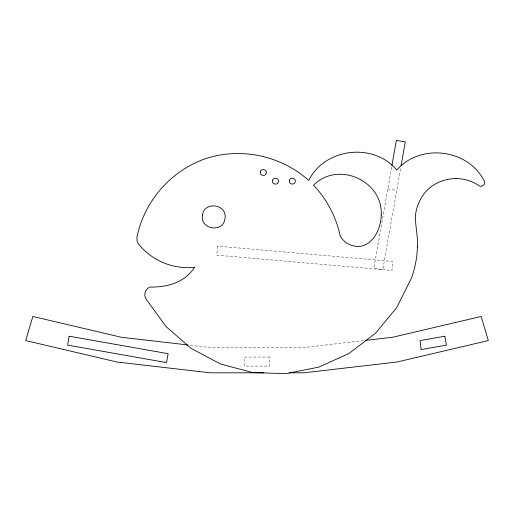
<?xml version="1.0" encoding="UTF-8"?>
<svg xmlns="http://www.w3.org/2000/svg" width="514" height="514" viewBox="0 0 514 514"><rect width="100%" height="100%" fill="white"/><g stroke="black" fill="none" stroke-linecap="round" stroke-linejoin="round"><path stroke-width="0.39" stroke-dasharray="2.57 1.93" d="M391.642 167.204L373.864 268.109L382.776 269.683L400.689 168.001M363.398 340.641L302.431 347.708L211.569 347.708L189.396 345.138M387.826 188.869L396.731 190.443M217.531 246.122L216.747 255.143L391.938 270.486L392.722 261.465L217.531 246.122M269.561 357.063L244.439 357.063L244.439 366.116L269.561 366.116L269.561 357.063"/><path stroke-width="0.77" d="M391.919 165.656L396.371 140.361L405.283 141.928L401.093 165.675M365.775 340.364L392.696 337.248L481.162 316.463L488.3 340.57L397.02 362.017L303.883 372.811L289.453 372.811M263.81 372.811L210.117 372.811L116.98 362.017L25.7 340.57L32.838 316.463L121.304 337.248L187.816 344.952M381.247 214.325C381.433 229.218 371.249 249.932 353.542 245.917C347.965 244.664 343.05 241.021 340.229 236.054C336.195 217.049 326.885 199.303 313.534 185.194C337.512 160.805 382.435 180.17 381.247 214.325M202.516 215.141C199.58 229.495 223.301 233.26 224.946 218.701C227.875 204.347 204.161 200.582 202.516 215.141M260.296 171.991C259.506 175.865 265.905 176.88 266.355 172.955C267.145 169.08 260.739 168.065 260.296 171.991M272.446 180.697C271.649 184.571 278.055 185.586 278.498 181.66C279.288 177.786 272.889 176.771 272.446 180.697M289.26 180.639C288.463 184.507 294.869 185.522 295.312 181.596C296.103 177.722 289.703 176.707 289.26 180.639M417.529 247.048L416.668 257.443L414.702 267.678L411.669 277.656L396.795 307.488L375.567 333.188L349.09 353.42L318.725 367.144L286.054 373.639L252.753 372.586L220.557 364.021L191.124 348.402L165.983 326.525L146.432 299.527C143.181 295.486 145.057 288.842 149.947 287.095C167.307 287.32 184.59 282.739 194.69 267.241C173.449 269.728 151.656 260.656 138.433 243.848L137.148 241.439L136.891 237.378C144.216 201.038 171.021 170.462 206.114 158.485C241.407 147.145 281.152 155.665 308.702 180.465C324.732 147.936 373.665 142.16 396.827 170.07C420.163 142.969 468.138 148.912 484.169 180.877C486.244 184.269 481.303 188.182 478.483 185.368C462.523 174.477 439.547 177.002 426.331 191.092C419.938 198.231 416.077 207.258 415.331 216.812C415.569 226.944 417.94 236.883 417.529 247.048M69.159 336.214L67.585 345.125L166.549 362.595L168.123 353.677L69.159 336.214M444.841 336.214L420.105 340.583L421.101 349.597L446.415 345.125L444.841 336.214"/></g></svg>
